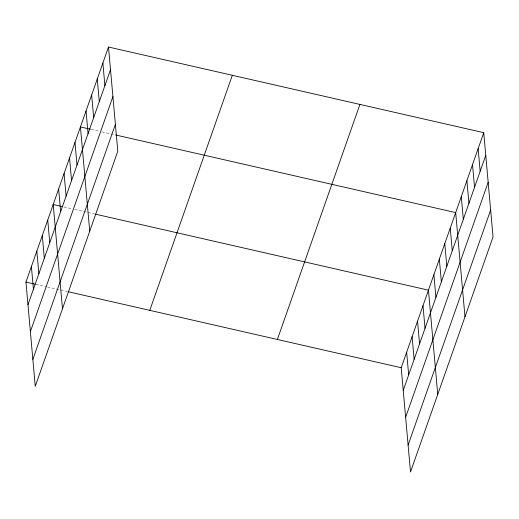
<?xml version="1.0" encoding="UTF-8"?>
<svg xmlns="http://www.w3.org/2000/svg" width="519" height="519" viewBox="0 0 519 519"><rect width="100%" height="100%" fill="white"/><g stroke="black" fill="none" stroke-linecap="round" stroke-linejoin="round"><path stroke-width="0.39" stroke-dasharray="2.6 1.95" d="M91.195 129.4L98.117 130.983M101.964 131.858L115.808 135.018M63.954 206.971L70.876 208.554M74.723 209.429L94.724 213.997M35.947 284.367L46.716 286.825M47.489 287.001L67.483 291.561"/><path stroke-width="0.78" d="M108.49 47.028L117.794 151.263L35.253 386.318L25.95 282.083L108.49 47.028L483.747 132.682L493.05 236.917L410.51 471.972L401.206 367.737L483.747 132.682M27.974 304.731L110.508 69.669M30.374 331.654L112.915 96.592M32.853 359.395L115.387 124.339M149.783 310.349L232.324 75.294M277.373 339.471L359.914 104.416M403.231 390.385L485.771 155.324M405.631 417.308L488.171 182.253M408.109 445.049L490.65 209.994M90.423 129.225L80.426 126.947L89.729 231.182M115.808 135.018L455.682 212.602L464.985 316.837M62.416 206.62L53.191 204.512L62.488 308.753M95.49 214.172L428.447 290.166L437.751 394.408M25.95 282.083L35.182 284.191M68.255 291.736L401.206 367.737M478.135 148.661L480.153 171.309M472.524 164.646L474.541 187.294M466.912 180.631L468.929 203.279M461.294 196.617L463.318 219.258M450.239 228.113L452.257 250.761M444.789 243.625L446.807 266.273M439.34 259.143L441.364 281.785M433.89 274.655L435.915 297.303M422.998 305.685L425.022 328.326M417.548 321.196L419.573 343.844M412.105 336.708L414.123 359.356M406.656 352.226L408.674 374.867M102.879 63.007L104.896 85.654M97.261 78.992L99.285 101.64M91.649 94.977L93.673 117.625M86.037 110.962L88.061 133.604M74.976 142.459L77 165.107M69.533 157.971L71.551 180.618M64.084 173.489L66.101 196.13M58.634 189L60.658 211.648M47.742 220.03L49.759 242.671M42.292 235.542L44.316 258.19M36.843 251.053L38.867 273.701M31.399 266.571L33.417 289.213"/></g></svg>
